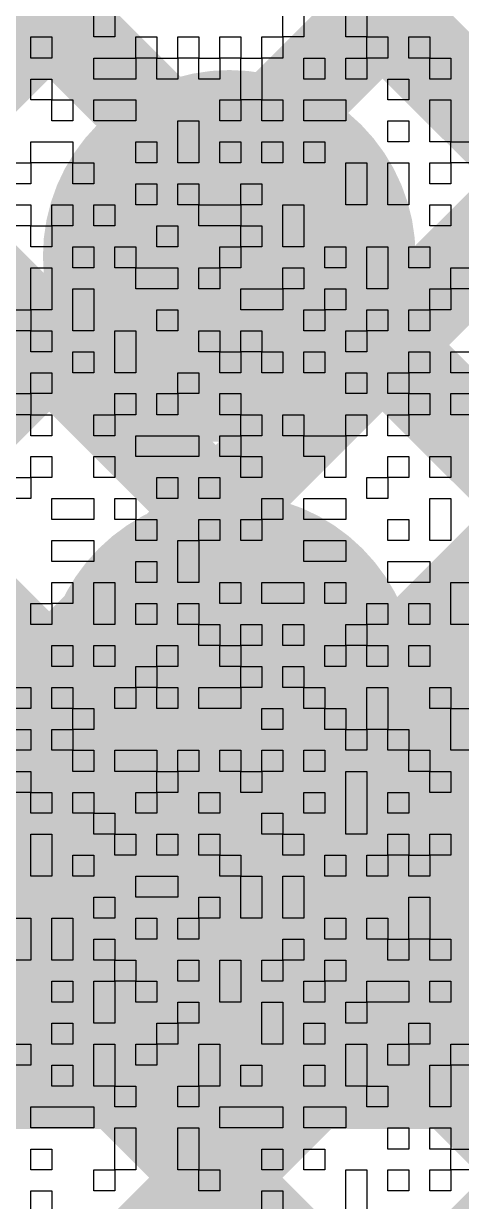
# Model space of a CAD drawing. Header units: millimetres. Extents: x 3.06 to 5.82, y 1.29 to 3.84.
# Drawn here: x 4.9334 to 4.9706, y 2.5718 to 2.6719 of the extents above; entities that cross this region are included whole.
import ezdxf

# ---------------------------------------------------------------- set-up
doc = ezdxf.new("R2010")
doc.units = ezdxf.units.MM
doc.header["$MEASUREMENT"] = 0
for name, color, linetype in [('BottomLayer', 5, 'Continuous'), ('BottomOverlay', 54, 'Continuous'), ('BottomSolder', 6, 'Continuous'), ('MultiLayer', 9, 'Continuous'), ('TopLayer', 1, 'Continuous'), ('TopSolder', 216, 'Continuous'), ('ViaHoleLayer', 16, 'Continuous')]:
    doc.layers.add(name, color=color, linetype=linetype)

msp = doc.modelspace()

# ---------------------------------------------------------------- linework, layer by layer
at = {"layer": 'BottomLayer', "const_width": 0.008}
for points in [[(4.789, 2.49797), (5.15603, 2.865)], [(4.789, 2.46969), (5.18431, 2.865)], [(4.789, 2.41312), (5.24088, 2.865)], [(4.789, 2.4414), (5.2126, 2.865)], [(4.789, 2.38484), (5.248, 2.84384)], [(4.789, 2.52626), (5.07009, 2.80734)], [(4.85423, 2.78252), (5.702, 1.93475)], [(4.83062, 2.77785), (5.59647, 2.012)], [(4.81082, 2.76936), (5.56819, 2.012)], [(4.79724, 2.75466), (5.4789, 2.073)], [(4.7896, 2.73402), (5.45062, 2.073)]]:
    msp.add_lwpolyline(points, dxfattribs=at)
at = {"layer": 'BottomLayer', "const_width": 0.01181}
for points in [[(4.94498, 2.65212, 1), (4.95679, 2.65212, 1)], [(4.94509, 2.61612, 1), (4.9569, 2.61612, 1)]]:
    msp.add_lwpolyline(points, format="xyb", close=True, dxfattribs=at)
at = {"layer": 'BottomOverlay'}
for p, q in [((4.9394, 2.67074), (4.9394, 2.67252)), ((4.94118, 2.67252), (4.94118, 2.67074)), ((4.95544, 2.67074), (4.95544, 2.67252)), ((4.95722, 2.67252), (4.95722, 2.67074)), ((4.96078, 2.67074), (4.96078, 2.67252)), ((4.96256, 2.67252), (4.96256, 2.67074)), ((4.93406, 2.66895), (4.93406, 2.67074)), ((4.93406, 2.67074), (4.93584, 2.67074)), ((4.93584, 2.67074), (4.93584, 2.66895)), ((4.94118, 2.67074), (4.9394, 2.67074)), ((4.94296, 2.66895), (4.94296, 2.67074)), ((4.94296, 2.67074), (4.94475, 2.67074)), ((4.94475, 2.67074), (4.94475, 2.66895)), ((4.94653, 2.66895), (4.94653, 2.67074)), ((4.94653, 2.67074), (4.94831, 2.67074)), ((4.94831, 2.67074), (4.94831, 2.66895)), ((4.95009, 2.66895), (4.95009, 2.67074)), ((4.95009, 2.67074), (4.95187, 2.67074)), ((4.95187, 2.67074), (4.95187, 2.66895)), ((4.95365, 2.66895), (4.95365, 2.67074)), ((4.95365, 2.67074), (4.95544, 2.67074)), ((4.95722, 2.67074), (4.95544, 2.67074)), ((4.95544, 2.67074), (4.95544, 2.66895)), ((4.96256, 2.67074), (4.96078, 2.67074)), ((4.96256, 2.66895), (4.96256, 2.67074)), ((4.96256, 2.67074), (4.96435, 2.67074)), ((4.96435, 2.67074), (4.96435, 2.66895)), ((4.96613, 2.66895), (4.96613, 2.67074)), ((4.96613, 2.67074), (4.96791, 2.67074)), ((4.96791, 2.67074), (4.96791, 2.66895)), ((4.93584, 2.66895), (4.93406, 2.66895)), ((4.9394, 2.66717), (4.9394, 2.66895)), ((4.9394, 2.66895), (4.94296, 2.66895)), ((4.94475, 2.66895), (4.94296, 2.66895)), ((4.94296, 2.66895), (4.94296, 2.66717)), ((4.94475, 2.66717), (4.94475, 2.66895)), ((4.94475, 2.66895), (4.94653, 2.66895)), ((4.94831, 2.66895), (4.94653, 2.66895)), ((4.94653, 2.66895), (4.94653, 2.66717)), ((4.94831, 2.66717), (4.94831, 2.66895)), ((4.94831, 2.66895), (4.95009, 2.66895)), ((4.95187, 2.66895), (4.95009, 2.66895)), ((4.95009, 2.66895), (4.95009, 2.66717)), ((4.95187, 2.66717), (4.95187, 2.66895)), ((4.95187, 2.66895), (4.95365, 2.66895)), ((4.95544, 2.66895), (4.95365, 2.66895)), ((4.95365, 2.66895), (4.95365, 2.66717)), ((4.95722, 2.66717), (4.95722, 2.66895)), ((4.95722, 2.66895), (4.959, 2.66895)), ((4.959, 2.66895), (4.959, 2.66717)), ((4.96078, 2.66717), (4.96078, 2.66895)), ((4.96078, 2.66895), (4.96256, 2.66895)), ((4.96435, 2.66895), (4.96256, 2.66895)), ((4.96256, 2.66895), (4.96256, 2.66717)), ((4.96791, 2.66895), (4.96613, 2.66895)), ((4.96791, 2.66717), (4.96791, 2.66895)), ((4.96791, 2.66895), (4.96969, 2.66895)), ((4.96969, 2.66895), (4.96969, 2.66717)), ((4.93406, 2.66539), (4.93406, 2.66717)), ((4.93406, 2.66717), (4.93584, 2.66717)), ((4.93584, 2.66717), (4.93584, 2.66539)), ((4.94296, 2.66717), (4.9394, 2.66717)), ((4.94653, 2.66717), (4.94475, 2.66717)), ((4.95009, 2.66717), (4.94831, 2.66717)), ((4.95187, 2.66539), (4.95187, 2.66717)), ((4.95365, 2.66717), (4.95365, 2.66539)), ((4.959, 2.66717), (4.95722, 2.66717)), ((4.96256, 2.66717), (4.96078, 2.66717)), ((4.96435, 2.66539), (4.96435, 2.66717)), ((4.96435, 2.66717), (4.96613, 2.66717)), ((4.96613, 2.66717), (4.96613, 2.66539)), ((4.96969, 2.66717), (4.96791, 2.66717)), ((4.93584, 2.66539), (4.93406, 2.66539)), ((4.93584, 2.66361), (4.93584, 2.66539)), ((4.93584, 2.66539), (4.93762, 2.66539)), ((4.93762, 2.66539), (4.93762, 2.66361)), ((4.9394, 2.66361), (4.9394, 2.66539)), ((4.9394, 2.66539), (4.94296, 2.66539)), ((4.94296, 2.66539), (4.94296, 2.66361)), ((4.95009, 2.66361), (4.95009, 2.66539)), ((4.95009, 2.66539), (4.95187, 2.66539)), ((4.95365, 2.66539), (4.95187, 2.66539)), ((4.95187, 2.66539), (4.95187, 2.66361)), ((4.95365, 2.66361), (4.95365, 2.66539)), ((4.95365, 2.66539), (4.95544, 2.66539)), ((4.95544, 2.66539), (4.95544, 2.66361)), ((4.95722, 2.66361), (4.95722, 2.66539)), ((4.95722, 2.66539), (4.96078, 2.66539)), ((4.96078, 2.66539), (4.96078, 2.66361)), ((4.96613, 2.66539), (4.96435, 2.66539)), ((4.96791, 2.66361), (4.96791, 2.66539)), ((4.96791, 2.66539), (4.96969, 2.66539)), ((4.96969, 2.66539), (4.96969, 2.66361)), ((4.93762, 2.66361), (4.93584, 2.66361)), ((4.94296, 2.66361), (4.9394, 2.66361)), ((4.94653, 2.66183), (4.94653, 2.66361)), ((4.94653, 2.66361), (4.94831, 2.66361)), ((4.94831, 2.66361), (4.94831, 2.66183)), ((4.95187, 2.66361), (4.95009, 2.66361)), ((4.95544, 2.66361), (4.95365, 2.66361)), ((4.96078, 2.66361), (4.95722, 2.66361)), ((4.96435, 2.66183), (4.96435, 2.66361)), ((4.96435, 2.66361), (4.96613, 2.66361)), ((4.96613, 2.66361), (4.96613, 2.66183)), ((4.96791, 2.66183), (4.96791, 2.66361)), ((4.96969, 2.66361), (4.96969, 2.66183)), ((4.93406, 2.66005), (4.93406, 2.66183)), ((4.93406, 2.66183), (4.93762, 2.66183)), ((4.93762, 2.66183), (4.93762, 2.66005)), ((4.94296, 2.66005), (4.94296, 2.66183)), ((4.94296, 2.66183), (4.94475, 2.66183)), ((4.94475, 2.66183), (4.94475, 2.66005)), ((4.94653, 2.66005), (4.94653, 2.66183)), ((4.94831, 2.66183), (4.94831, 2.66005)), ((4.95009, 2.66005), (4.95009, 2.66183)), ((4.95009, 2.66183), (4.95187, 2.66183)), ((4.95187, 2.66183), (4.95187, 2.66005)), ((4.95365, 2.66005), (4.95365, 2.66183)), ((4.95365, 2.66183), (4.95544, 2.66183)), ((4.95544, 2.66183), (4.95544, 2.66005)), ((4.95722, 2.66005), (4.95722, 2.66183)), ((4.95722, 2.66183), (4.959, 2.66183)), ((4.959, 2.66183), (4.959, 2.66005)), ((4.96613, 2.66183), (4.96435, 2.66183)), ((4.96969, 2.66183), (4.96791, 2.66183)), ((4.96969, 2.66005), (4.96969, 2.66183)), ((4.96969, 2.66183), (4.97147, 2.66183)), ((4.93227, 2.66005), (4.93406, 2.66005)), ((4.93762, 2.66005), (4.93406, 2.66005)), ((4.93406, 2.66005), (4.93406, 2.65826)), ((4.93762, 2.65826), (4.93762, 2.66005)), ((4.93762, 2.66005), (4.9394, 2.66005)), ((4.9394, 2.66005), (4.9394, 2.65826)), ((4.94475, 2.66005), (4.94296, 2.66005)), ((4.94831, 2.66005), (4.94653, 2.66005)), ((4.95187, 2.66005), (4.95009, 2.66005)), ((4.95544, 2.66005), (4.95365, 2.66005)), ((4.959, 2.66005), (4.95722, 2.66005)), ((4.96078, 2.65826), (4.96078, 2.66005)), ((4.96078, 2.66005), (4.96256, 2.66005)), ((4.96256, 2.66005), (4.96256, 2.65826)), ((4.96435, 2.65826), (4.96435, 2.66005)), ((4.96435, 2.66005), (4.96613, 2.66005)), ((4.96613, 2.66005), (4.96613, 2.65826)), ((4.96791, 2.65826), (4.96791, 2.66005)), ((4.96791, 2.66005), (4.96969, 2.66005)), ((4.97147, 2.66005), (4.96969, 2.66005)), ((4.96969, 2.66005), (4.96969, 2.65826)), ((4.93406, 2.65826), (4.93227, 2.65826)), ((4.9394, 2.65826), (4.93762, 2.65826)), ((4.94296, 2.65648), (4.94296, 2.65826)), ((4.94296, 2.65826), (4.94475, 2.65826)), ((4.94475, 2.65826), (4.94475, 2.65648)), ((4.94653, 2.65648), (4.94653, 2.65826)), ((4.94653, 2.65826), (4.94831, 2.65826)), ((4.94831, 2.65826), (4.94831, 2.65648)), ((4.95187, 2.65648), (4.95187, 2.65826)), ((4.95187, 2.65826), (4.95365, 2.65826)), ((4.95365, 2.65826), (4.95365, 2.65648)), ((4.96078, 2.65648), (4.96078, 2.65826)), ((4.96256, 2.65826), (4.96256, 2.65648)), ((4.96435, 2.65648), (4.96435, 2.65826)), ((4.96613, 2.65826), (4.96613, 2.65648)), ((4.96969, 2.65826), (4.96791, 2.65826)), ((4.93227, 2.65648), (4.93406, 2.65648)), ((4.93406, 2.65648), (4.93406, 2.6547)), ((4.93584, 2.6547), (4.93584, 2.65648)), ((4.93584, 2.65648), (4.93762, 2.65648)), ((4.93762, 2.65648), (4.93762, 2.6547)), ((4.9394, 2.6547), (4.9394, 2.65648)), ((4.9394, 2.65648), (4.94118, 2.65648)), ((4.94118, 2.65648), (4.94118, 2.6547)), ((4.94475, 2.65648), (4.94296, 2.65648)), ((4.94831, 2.65648), (4.94653, 2.65648)), ((4.94831, 2.6547), (4.94831, 2.65648)), ((4.94831, 2.65648), (4.95187, 2.65648)), ((4.95365, 2.65648), (4.95187, 2.65648)), ((4.95187, 2.65648), (4.95187, 2.6547)), ((4.95544, 2.6547), (4.95544, 2.65648)), ((4.95544, 2.65648), (4.95722, 2.65648)), ((4.95722, 2.65648), (4.95722, 2.6547)), ((4.96256, 2.65648), (4.96078, 2.65648)), ((4.96613, 2.65648), (4.96435, 2.65648)), ((4.96791, 2.6547), (4.96791, 2.65648)), ((4.96791, 2.65648), (4.96969, 2.65648)), ((4.96969, 2.65648), (4.96969, 2.6547)), ((4.93406, 2.6547), (4.93227, 2.6547)), ((4.93406, 2.65292), (4.93406, 2.6547)), ((4.93406, 2.6547), (4.93584, 2.6547)), ((4.93762, 2.6547), (4.93584, 2.6547)), ((4.93584, 2.6547), (4.93584, 2.65292)), ((4.94118, 2.6547), (4.9394, 2.6547)), ((4.94475, 2.65292), (4.94475, 2.6547)), ((4.94475, 2.6547), (4.94653, 2.6547)), ((4.94653, 2.6547), (4.94653, 2.65292)), ((4.95187, 2.6547), (4.94831, 2.6547)), ((4.95187, 2.65292), (4.95187, 2.6547)), ((4.95187, 2.6547), (4.95365, 2.6547)), ((4.95365, 2.6547), (4.95365, 2.65292)), ((4.95544, 2.65292), (4.95544, 2.6547)), ((4.95722, 2.6547), (4.95722, 2.65292)), ((4.96969, 2.6547), (4.96791, 2.6547)), ((4.93584, 2.65292), (4.93406, 2.65292)), ((4.93762, 2.65114), (4.93762, 2.65292)), ((4.93762, 2.65292), (4.9394, 2.65292)), ((4.9394, 2.65292), (4.9394, 2.65114)), ((4.94118, 2.65114), (4.94118, 2.65292)), ((4.94118, 2.65292), (4.94296, 2.65292)), ((4.94296, 2.65292), (4.94296, 2.65114)), ((4.94653, 2.65292), (4.94475, 2.65292)), ((4.95009, 2.65114), (4.95009, 2.65292)), ((4.95009, 2.65292), (4.95187, 2.65292)), ((4.95365, 2.65292), (4.95187, 2.65292)), ((4.95187, 2.65292), (4.95187, 2.65114)), ((4.95722, 2.65292), (4.95544, 2.65292)), ((4.959, 2.65114), (4.959, 2.65292)), ((4.959, 2.65292), (4.96078, 2.65292)), ((4.96078, 2.65292), (4.96078, 2.65114)), ((4.96256, 2.65114), (4.96256, 2.65292)), ((4.96256, 2.65292), (4.96435, 2.65292)), ((4.96435, 2.65292), (4.96435, 2.65114)), ((4.96613, 2.65114), (4.96613, 2.65292)), ((4.96613, 2.65292), (4.96791, 2.65292)), ((4.96791, 2.65292), (4.96791, 2.65114)), ((4.93406, 2.64935), (4.93406, 2.65114)), ((4.93406, 2.65114), (4.93584, 2.65114)), ((4.93584, 2.65114), (4.93584, 2.64935)), ((4.9394, 2.65114), (4.93762, 2.65114)), ((4.94296, 2.65114), (4.94118, 2.65114)), ((4.94296, 2.64935), (4.94296, 2.65114)), ((4.94296, 2.65114), (4.94653, 2.65114)), ((4.94653, 2.65114), (4.94653, 2.64935)), ((4.94831, 2.64935), (4.94831, 2.65114)), ((4.94831, 2.65114), (4.95009, 2.65114)), ((4.95187, 2.65114), (4.95009, 2.65114)), ((4.95009, 2.65114), (4.95009, 2.64935)), ((4.95544, 2.64935), (4.95544, 2.65114)), ((4.95544, 2.65114), (4.95722, 2.65114)), ((4.95722, 2.65114), (4.95722, 2.64935)), ((4.96078, 2.65114), (4.959, 2.65114)), ((4.96256, 2.64935), (4.96256, 2.65114)), ((4.96435, 2.65114), (4.96435, 2.64935)), ((4.96791, 2.65114), (4.96613, 2.65114)), ((4.96969, 2.64935), (4.96969, 2.65114)), ((4.96969, 2.65114), (4.97147, 2.65114)), ((4.93406, 2.64757), (4.93406, 2.64935)), ((4.93584, 2.64935), (4.93584, 2.64757)), ((4.93762, 2.64757), (4.93762, 2.64935)), ((4.93762, 2.64935), (4.9394, 2.64935)), ((4.9394, 2.64935), (4.9394, 2.64757)), ((4.94653, 2.64935), (4.94296, 2.64935)), ((4.95009, 2.64935), (4.94831, 2.64935)), ((4.95187, 2.64757), (4.95187, 2.64935)), ((4.95187, 2.64935), (4.95544, 2.64935)), ((4.95722, 2.64935), (4.95544, 2.64935)), ((4.95544, 2.64935), (4.95544, 2.64757)), ((4.959, 2.64757), (4.959, 2.64935)), ((4.959, 2.64935), (4.96078, 2.64935)), ((4.96078, 2.64935), (4.96078, 2.64757)), ((4.96435, 2.64935), (4.96256, 2.64935)), ((4.96791, 2.64757), (4.96791, 2.64935)), ((4.96791, 2.64935), (4.96969, 2.64935)), ((4.97147, 2.64935), (4.96969, 2.64935)), ((4.96969, 2.64935), (4.96969, 2.64757)), ((4.93227, 2.64757), (4.93406, 2.64757)), ((4.93584, 2.64757), (4.93406, 2.64757)), ((4.93406, 2.64757), (4.93406, 2.64579)), ((4.93762, 2.64579), (4.93762, 2.64757)), ((4.9394, 2.64757), (4.9394, 2.64579)), ((4.94475, 2.64579), (4.94475, 2.64757)), ((4.94475, 2.64757), (4.94653, 2.64757)), ((4.94653, 2.64757), (4.94653, 2.64579)), ((4.95544, 2.64757), (4.95187, 2.64757)), ((4.95722, 2.64579), (4.95722, 2.64757)), ((4.95722, 2.64757), (4.959, 2.64757)), ((4.96078, 2.64757), (4.959, 2.64757)), ((4.959, 2.64757), (4.959, 2.64579)), ((4.96256, 2.64579), (4.96256, 2.64757)), ((4.96256, 2.64757), (4.96435, 2.64757)), ((4.96435, 2.64757), (4.96435, 2.64579)), ((4.96613, 2.64579), (4.96613, 2.64757)), ((4.96613, 2.64757), (4.96791, 2.64757)), ((4.96969, 2.64757), (4.96791, 2.64757)), ((4.96791, 2.64757), (4.96791, 2.64579)), ((4.93406, 2.64579), (4.93227, 2.64579)), ((4.93406, 2.64401), (4.93406, 2.64579)), ((4.93406, 2.64579), (4.93584, 2.64579)), ((4.93584, 2.64579), (4.93584, 2.64401)), ((4.9394, 2.64579), (4.93762, 2.64579)), ((4.94118, 2.64401), (4.94118, 2.64579)), ((4.94118, 2.64579), (4.94296, 2.64579)), ((4.94296, 2.64579), (4.94296, 2.64401)), ((4.94653, 2.64579), (4.94475, 2.64579)), ((4.94831, 2.64401), (4.94831, 2.64579)), ((4.94831, 2.64579), (4.95009, 2.64579)), ((4.95009, 2.64579), (4.95009, 2.64401)), ((4.95187, 2.64401), (4.95187, 2.64579)), ((4.95187, 2.64579), (4.95365, 2.64579)), ((4.95365, 2.64579), (4.95365, 2.64401)), ((4.959, 2.64579), (4.95722, 2.64579)), ((4.96078, 2.64401), (4.96078, 2.64579)), ((4.96078, 2.64579), (4.96256, 2.64579)), ((4.96435, 2.64579), (4.96256, 2.64579)), ((4.96256, 2.64579), (4.96256, 2.64401)), ((4.96791, 2.64579), (4.96613, 2.64579)), ((4.93584, 2.64401), (4.93406, 2.64401)), ((4.93762, 2.64223), (4.93762, 2.64401)), ((4.93762, 2.64401), (4.9394, 2.64401)), ((4.9394, 2.64401), (4.9394, 2.64223)), ((4.94118, 2.64223), (4.94118, 2.64401)), ((4.94296, 2.64401), (4.94296, 2.64223)), ((4.95009, 2.64401), (4.94831, 2.64401)), ((4.95009, 2.64223), (4.95009, 2.64401)), ((4.95009, 2.64401), (4.95187, 2.64401)), ((4.95365, 2.64401), (4.95187, 2.64401)), ((4.95187, 2.64401), (4.95187, 2.64223)), ((4.95365, 2.64223), (4.95365, 2.64401)), ((4.95365, 2.64401), (4.95544, 2.64401)), ((4.95544, 2.64401), (4.95544, 2.64223)), ((4.95722, 2.64223), (4.95722, 2.64401)), ((4.95722, 2.64401), (4.959, 2.64401)), ((4.959, 2.64401), (4.959, 2.64223)), ((4.96256, 2.64401), (4.96078, 2.64401)), ((4.96613, 2.64223), (4.96613, 2.64401)), ((4.96613, 2.64401), (4.96791, 2.64401)), ((4.96791, 2.64401), (4.96791, 2.64223)), ((4.96969, 2.64223), (4.96969, 2.64401)), ((4.96969, 2.64401), (4.97325, 2.64401)), ((4.93406, 2.64045), (4.93406, 2.64223)), ((4.93406, 2.64223), (4.93584, 2.64223)), ((4.93584, 2.64223), (4.93584, 2.64045)), ((4.9394, 2.64223), (4.93762, 2.64223)), ((4.94296, 2.64223), (4.94118, 2.64223)), ((4.94653, 2.64045), (4.94653, 2.64223)), ((4.94653, 2.64223), (4.94831, 2.64223)), ((4.94831, 2.64223), (4.94831, 2.64045)), ((4.95187, 2.64223), (4.95009, 2.64223)), ((4.95544, 2.64223), (4.95365, 2.64223)), ((4.959, 2.64223), (4.95722, 2.64223)), ((4.96078, 2.64045), (4.96078, 2.64223)), ((4.96078, 2.64223), (4.96256, 2.64223)), ((4.96256, 2.64223), (4.96256, 2.64045)), ((4.96435, 2.64045), (4.96435, 2.64223)), ((4.96435, 2.64223), (4.96613, 2.64223)), ((4.96791, 2.64223), (4.96613, 2.64223)), ((4.96613, 2.64223), (4.96613, 2.64045)), ((4.97325, 2.64223), (4.96969, 2.64223)), ((4.93049, 2.64045), (4.93406, 2.64045)), ((4.93584, 2.64045), (4.93406, 2.64045)), ((4.93406, 2.64045), (4.93406, 2.63866)), ((4.94118, 2.63866), (4.94118, 2.64045)), ((4.94118, 2.64045), (4.94296, 2.64045)), ((4.94296, 2.64045), (4.94296, 2.63866)), ((4.94475, 2.63866), (4.94475, 2.64045)), ((4.94475, 2.64045), (4.94653, 2.64045)), ((4.94831, 2.64045), (4.94653, 2.64045)), ((4.94653, 2.64045), (4.94653, 2.63866)), ((4.95009, 2.63866), (4.95009, 2.64045)), ((4.95009, 2.64045), (4.95187, 2.64045)), ((4.95187, 2.64045), (4.95187, 2.63866)), ((4.96256, 2.64045), (4.96078, 2.64045)), ((4.96613, 2.64045), (4.96435, 2.64045)), ((4.96613, 2.63866), (4.96613, 2.64045)), ((4.96613, 2.64045), (4.96791, 2.64045)), ((4.96791, 2.64045), (4.96791, 2.63866)), ((4.96969, 2.63866), (4.96969, 2.64045)), ((4.96969, 2.64045), (4.97147, 2.64045)), ((4.93406, 2.63866), (4.93049, 2.63866)), ((4.93406, 2.63688), (4.93406, 2.63866)), ((4.93406, 2.63866), (4.93584, 2.63866)), ((4.93584, 2.63866), (4.93584, 2.63688)), ((4.9394, 2.63688), (4.9394, 2.63866)), ((4.9394, 2.63866), (4.94118, 2.63866)), ((4.94296, 2.63866), (4.94118, 2.63866)), ((4.94118, 2.63866), (4.94118, 2.63688)), ((4.94653, 2.63866), (4.94475, 2.63866)), ((4.95187, 2.63866), (4.95009, 2.63866)), ((4.95187, 2.63688), (4.95187, 2.63866)), ((4.95187, 2.63866), (4.95365, 2.63866)), ((4.95365, 2.63866), (4.95365, 2.63688)), ((4.95544, 2.63688), (4.95544, 2.63866)), ((4.95544, 2.63866), (4.95722, 2.63866)), ((4.95722, 2.63866), (4.95722, 2.63688)), ((4.96078, 2.63688), (4.96078, 2.63866)), ((4.96078, 2.63866), (4.96256, 2.63866)), ((4.96256, 2.63866), (4.96256, 2.63688)), ((4.96435, 2.63688), (4.96435, 2.63866)), ((4.96435, 2.63866), (4.96613, 2.63866)), ((4.96791, 2.63866), (4.96613, 2.63866)), ((4.96613, 2.63866), (4.96613, 2.63688)), ((4.97147, 2.63866), (4.96969, 2.63866)), ((4.93584, 2.63688), (4.93406, 2.63688)), ((4.94118, 2.63688), (4.9394, 2.63688)), ((4.94296, 2.6351), (4.94296, 2.63688)), ((4.94296, 2.63688), (4.94831, 2.63688)), ((4.94831, 2.63688), (4.94831, 2.6351)), ((4.95009, 2.6351), (4.95009, 2.63688)), ((4.95009, 2.63688), (4.95187, 2.63688)), ((4.95365, 2.63688), (4.95187, 2.63688)), ((4.95187, 2.63688), (4.95187, 2.6351)), ((4.95722, 2.63688), (4.95544, 2.63688)), ((4.95722, 2.6351), (4.95722, 2.63688)), ((4.95722, 2.63688), (4.96078, 2.63688)), ((4.96256, 2.63688), (4.96078, 2.63688)), ((4.96078, 2.63688), (4.96078, 2.6351)), ((4.96613, 2.63688), (4.96435, 2.63688)), ((4.93406, 2.63332), (4.93406, 2.6351)), ((4.93406, 2.6351), (4.93584, 2.6351)), ((4.93584, 2.6351), (4.93584, 2.63332)), ((4.9394, 2.63332), (4.9394, 2.6351)), ((4.9394, 2.6351), (4.94118, 2.6351)), ((4.94118, 2.6351), (4.94118, 2.63332)), ((4.94831, 2.6351), (4.94296, 2.6351)), ((4.95187, 2.6351), (4.95009, 2.6351)), ((4.95187, 2.63332), (4.95187, 2.6351)), ((4.95187, 2.6351), (4.95365, 2.6351)), ((4.95365, 2.6351), (4.95365, 2.63332)), ((4.959, 2.6351), (4.95722, 2.6351)), ((4.959, 2.63332), (4.959, 2.6351)), ((4.96078, 2.6351), (4.96078, 2.63332)), ((4.96435, 2.63332), (4.96435, 2.6351)), ((4.96435, 2.6351), (4.96613, 2.6351)), ((4.96613, 2.6351), (4.96613, 2.63332)), ((4.96791, 2.63332), (4.96791, 2.6351)), ((4.96791, 2.6351), (4.96969, 2.6351)), ((4.96969, 2.6351), (4.96969, 2.63332)), ((4.93227, 2.63332), (4.93406, 2.63332)), ((4.93584, 2.63332), (4.93406, 2.63332)), ((4.93406, 2.63332), (4.93406, 2.63154)), ((4.94118, 2.63332), (4.9394, 2.63332)), ((4.94475, 2.63154), (4.94475, 2.63332)), ((4.94475, 2.63332), (4.94653, 2.63332)), ((4.94653, 2.63332), (4.94653, 2.63154)), ((4.94831, 2.63154), (4.94831, 2.63332)), ((4.94831, 2.63332), (4.95009, 2.63332)), ((4.95009, 2.63332), (4.95009, 2.63154)), ((4.95365, 2.63332), (4.95187, 2.63332)), ((4.96078, 2.63332), (4.959, 2.63332)), ((4.96256, 2.63154), (4.96256, 2.63332)), ((4.96256, 2.63332), (4.96435, 2.63332)), ((4.96613, 2.63332), (4.96435, 2.63332)), ((4.96435, 2.63332), (4.96435, 2.63154)), ((4.96969, 2.63332), (4.96791, 2.63332)), ((4.93406, 2.63154), (4.93227, 2.63154)), ((4.93584, 2.62976), (4.93584, 2.63154)), ((4.93584, 2.63154), (4.9394, 2.63154)), ((4.9394, 2.63154), (4.9394, 2.62976)), ((4.94118, 2.62976), (4.94118, 2.63154)), ((4.94118, 2.63154), (4.94296, 2.63154)), ((4.94296, 2.63154), (4.94296, 2.62976)), ((4.94653, 2.63154), (4.94475, 2.63154)), ((4.95009, 2.63154), (4.94831, 2.63154)), ((4.95365, 2.62976), (4.95365, 2.63154)), ((4.95365, 2.63154), (4.95544, 2.63154)), ((4.95544, 2.63154), (4.95544, 2.62976)), ((4.95722, 2.62976), (4.95722, 2.63154)), ((4.95722, 2.63154), (4.96078, 2.63154)), ((4.96078, 2.63154), (4.96078, 2.62976)), ((4.96435, 2.63154), (4.96256, 2.63154)), ((4.96791, 2.62976), (4.96791, 2.63154)), ((4.96791, 2.63154), (4.96969, 2.63154)), ((4.96969, 2.63154), (4.96969, 2.62976)), ((4.9394, 2.62976), (4.93584, 2.62976)), ((4.94296, 2.62976), (4.94118, 2.62976)), ((4.94296, 2.62797), (4.94296, 2.62976)), ((4.94296, 2.62976), (4.94475, 2.62976)), ((4.94475, 2.62976), (4.94475, 2.62797)), ((4.94831, 2.62797), (4.94831, 2.62976)), ((4.94831, 2.62976), (4.95009, 2.62976)), ((4.95009, 2.62976), (4.95009, 2.62797)), ((4.95187, 2.62797), (4.95187, 2.62976)), ((4.95187, 2.62976), (4.95365, 2.62976)), ((4.95544, 2.62976), (4.95365, 2.62976)), ((4.95365, 2.62976), (4.95365, 2.62797)), ((4.96078, 2.62976), (4.95722, 2.62976)), ((4.96435, 2.62797), (4.96435, 2.62976)), ((4.96435, 2.62976), (4.96613, 2.62976)), ((4.96613, 2.62976), (4.96613, 2.62797)), ((4.96791, 2.62797), (4.96791, 2.62976)), ((4.96969, 2.62976), (4.96969, 2.62797)), ((4.93584, 2.62619), (4.93584, 2.62797)), ((4.93584, 2.62797), (4.9394, 2.62797)), ((4.9394, 2.62797), (4.9394, 2.62619)), ((4.94475, 2.62797), (4.94296, 2.62797)), ((4.94653, 2.62619), (4.94653, 2.62797)), ((4.94653, 2.62797), (4.94831, 2.62797)), ((4.95009, 2.62797), (4.94831, 2.62797)), ((4.94831, 2.62797), (4.94831, 2.62619)), ((4.95365, 2.62797), (4.95187, 2.62797)), ((4.95722, 2.62619), (4.95722, 2.62797)), ((4.95722, 2.62797), (4.96078, 2.62797)), ((4.96078, 2.62797), (4.96078, 2.62619)), ((4.96613, 2.62797), (4.96435, 2.62797)), ((4.96969, 2.62797), (4.96791, 2.62797)), ((4.9394, 2.62619), (4.93584, 2.62619)), ((4.94296, 2.62441), (4.94296, 2.62619)), ((4.94296, 2.62619), (4.94475, 2.62619)), ((4.94475, 2.62619), (4.94475, 2.62441)), ((4.94653, 2.62441), (4.94653, 2.62619)), ((4.94831, 2.62619), (4.94831, 2.62441)), ((4.96078, 2.62619), (4.95722, 2.62619)), ((4.96435, 2.62441), (4.96435, 2.62619)), ((4.96435, 2.62619), (4.96791, 2.62619)), ((4.96791, 2.62619), (4.96791, 2.62441)), ((4.93584, 2.62263), (4.93584, 2.62441)), ((4.93584, 2.62441), (4.93762, 2.62441)), ((4.93762, 2.62441), (4.93762, 2.62263)), ((4.9394, 2.62263), (4.9394, 2.62441)), ((4.9394, 2.62441), (4.94118, 2.62441)), ((4.94118, 2.62441), (4.94118, 2.62263)), ((4.94475, 2.62441), (4.94296, 2.62441)), ((4.94831, 2.62441), (4.94653, 2.62441)), ((4.95009, 2.62263), (4.95009, 2.62441)), ((4.95009, 2.62441), (4.95187, 2.62441)), ((4.95187, 2.62441), (4.95187, 2.62263)), ((4.95365, 2.62263), (4.95365, 2.62441)), ((4.95365, 2.62441), (4.95722, 2.62441)), ((4.95722, 2.62441), (4.95722, 2.62263)), ((4.959, 2.62263), (4.959, 2.62441)), ((4.959, 2.62441), (4.96078, 2.62441)), ((4.96078, 2.62441), (4.96078, 2.62263)), ((4.96791, 2.62441), (4.96435, 2.62441)), ((4.96969, 2.62263), (4.96969, 2.62441)), ((4.96969, 2.62441), (4.97147, 2.62441)), ((4.93406, 2.62085), (4.93406, 2.62263)), ((4.93406, 2.62263), (4.93584, 2.62263)), ((4.93762, 2.62263), (4.93584, 2.62263)), ((4.93584, 2.62263), (4.93584, 2.62085)), ((4.9394, 2.62085), (4.9394, 2.62263)), ((4.94118, 2.62263), (4.94118, 2.62085)), ((4.94296, 2.62085), (4.94296, 2.62263)), ((4.94296, 2.62263), (4.94475, 2.62263)), ((4.94475, 2.62263), (4.94475, 2.62085)), ((4.94653, 2.62085), (4.94653, 2.62263)), ((4.94653, 2.62263), (4.94831, 2.62263)), ((4.94831, 2.62263), (4.94831, 2.62085)), ((4.95187, 2.62263), (4.95009, 2.62263)), ((4.95722, 2.62263), (4.95365, 2.62263)), ((4.96078, 2.62263), (4.959, 2.62263)), ((4.96256, 2.62085), (4.96256, 2.62263)), ((4.96256, 2.62263), (4.96435, 2.62263)), ((4.96435, 2.62263), (4.96435, 2.62085)), ((4.96613, 2.62085), (4.96613, 2.62263)), ((4.96613, 2.62263), (4.96791, 2.62263)), ((4.96791, 2.62263), (4.96791, 2.62085)), ((4.96969, 2.62085), (4.96969, 2.62263)), ((4.93584, 2.62085), (4.93406, 2.62085)), ((4.94118, 2.62085), (4.9394, 2.62085)), ((4.94475, 2.62085), (4.94296, 2.62085)), ((4.94831, 2.62085), (4.94653, 2.62085)), ((4.94831, 2.61907), (4.94831, 2.62085)), ((4.94831, 2.62085), (4.95009, 2.62085)), ((4.95009, 2.62085), (4.95009, 2.61907)), ((4.95187, 2.61907), (4.95187, 2.62085)), ((4.95187, 2.62085), (4.95365, 2.62085)), ((4.95365, 2.62085), (4.95365, 2.61907)), ((4.95544, 2.61907), (4.95544, 2.62085)), ((4.95544, 2.62085), (4.95722, 2.62085)), ((4.95722, 2.62085), (4.95722, 2.61907)), ((4.96078, 2.61907), (4.96078, 2.62085)), ((4.96078, 2.62085), (4.96256, 2.62085)), ((4.96435, 2.62085), (4.96256, 2.62085)), ((4.96256, 2.62085), (4.96256, 2.61907)), ((4.96791, 2.62085), (4.96613, 2.62085)), ((4.97147, 2.62085), (4.96969, 2.62085)), ((4.93584, 2.61728), (4.93584, 2.61907)), ((4.93584, 2.61907), (4.93762, 2.61907)), ((4.93762, 2.61907), (4.93762, 2.61728)), ((4.9394, 2.61728), (4.9394, 2.61907)), ((4.9394, 2.61907), (4.94118, 2.61907)), ((4.94118, 2.61907), (4.94118, 2.61728)), ((4.94475, 2.61728), (4.94475, 2.61907)), ((4.94475, 2.61907), (4.94653, 2.61907)), ((4.94653, 2.61907), (4.94653, 2.61728)), ((4.95009, 2.61907), (4.94831, 2.61907)), ((4.95009, 2.61728), (4.95009, 2.61907)), ((4.95009, 2.61907), (4.95187, 2.61907)), ((4.95365, 2.61907), (4.95187, 2.61907)), ((4.95187, 2.61907), (4.95187, 2.61728)), ((4.95722, 2.61907), (4.95544, 2.61907)), ((4.959, 2.61728), (4.959, 2.61907)), ((4.959, 2.61907), (4.96078, 2.61907)), ((4.96256, 2.61907), (4.96078, 2.61907)), ((4.96078, 2.61907), (4.96078, 2.61728)), ((4.96256, 2.61728), (4.96256, 2.61907)), ((4.96256, 2.61907), (4.96435, 2.61907)), ((4.96435, 2.61907), (4.96435, 2.61728)), ((4.96613, 2.61728), (4.96613, 2.61907)), ((4.96613, 2.61907), (4.96791, 2.61907)), ((4.96791, 2.61907), (4.96791, 2.61728)), ((4.93762, 2.61728), (4.93584, 2.61728)), ((4.94118, 2.61728), (4.9394, 2.61728)), ((4.94296, 2.6155), (4.94296, 2.61728)), ((4.94296, 2.61728), (4.94475, 2.61728)), ((4.94653, 2.61728), (4.94475, 2.61728)), ((4.94475, 2.61728), (4.94475, 2.6155)), ((4.95187, 2.61728), (4.95009, 2.61728)), ((4.95187, 2.6155), (4.95187, 2.61728)), ((4.95187, 2.61728), (4.95365, 2.61728)), ((4.95365, 2.61728), (4.95365, 2.6155)), ((4.95544, 2.6155), (4.95544, 2.61728)), ((4.95544, 2.61728), (4.95722, 2.61728)), ((4.95722, 2.61728), (4.95722, 2.6155)), ((4.96078, 2.61728), (4.959, 2.61728)), ((4.96435, 2.61728), (4.96256, 2.61728)), ((4.96791, 2.61728), (4.96613, 2.61728)), ((4.93227, 2.6155), (4.93406, 2.6155)), ((4.93406, 2.6155), (4.93406, 2.61372)), ((4.93584, 2.61372), (4.93584, 2.6155)), ((4.93584, 2.6155), (4.93762, 2.6155)), ((4.93762, 2.6155), (4.93762, 2.61372)), ((4.94118, 2.61372), (4.94118, 2.6155)), ((4.94118, 2.6155), (4.94296, 2.6155)), ((4.94475, 2.6155), (4.94296, 2.6155)), ((4.94296, 2.6155), (4.94296, 2.61372)), ((4.94475, 2.61372), (4.94475, 2.6155)), ((4.94475, 2.6155), (4.94653, 2.6155)), ((4.94653, 2.6155), (4.94653, 2.61372)), ((4.94831, 2.61372), (4.94831, 2.6155)), ((4.94831, 2.6155), (4.95187, 2.6155)), ((4.95365, 2.6155), (4.95187, 2.6155)), ((4.95187, 2.6155), (4.95187, 2.61372)), ((4.95722, 2.6155), (4.95544, 2.6155)), ((4.95722, 2.61372), (4.95722, 2.6155)), ((4.95722, 2.6155), (4.959, 2.6155)), ((4.959, 2.6155), (4.959, 2.61372)), ((4.96256, 2.61372), (4.96256, 2.6155)), ((4.96256, 2.6155), (4.96435, 2.6155)), ((4.96435, 2.6155), (4.96435, 2.61372)), ((4.96791, 2.61372), (4.96791, 2.6155)), ((4.96791, 2.6155), (4.96969, 2.6155)), ((4.96969, 2.6155), (4.96969, 2.61372)), ((4.93406, 2.61372), (4.93227, 2.61372)), ((4.93762, 2.61372), (4.93584, 2.61372)), ((4.93762, 2.61194), (4.93762, 2.61372)), ((4.93762, 2.61372), (4.9394, 2.61372)), ((4.9394, 2.61372), (4.9394, 2.61194)), ((4.94296, 2.61372), (4.94118, 2.61372)), ((4.94653, 2.61372), (4.94475, 2.61372)), ((4.95187, 2.61372), (4.94831, 2.61372)), ((4.95365, 2.61194), (4.95365, 2.61372)), ((4.95365, 2.61372), (4.95544, 2.61372)), ((4.95544, 2.61372), (4.95544, 2.61194)), ((4.959, 2.61372), (4.95722, 2.61372)), ((4.959, 2.61194), (4.959, 2.61372)), ((4.959, 2.61372), (4.96078, 2.61372)), ((4.96078, 2.61372), (4.96078, 2.61194)), ((4.96256, 2.61194), (4.96256, 2.61372)), ((4.96435, 2.61372), (4.96435, 2.61194)), ((4.96969, 2.61372), (4.96791, 2.61372)), ((4.96969, 2.61194), (4.96969, 2.61372)), ((4.96969, 2.61372), (4.97147, 2.61372)), ((4.93227, 2.61194), (4.93406, 2.61194)), ((4.93406, 2.61194), (4.93406, 2.61016)), ((4.93584, 2.61016), (4.93584, 2.61194)), ((4.93584, 2.61194), (4.93762, 2.61194)), ((4.9394, 2.61194), (4.93762, 2.61194)), ((4.93762, 2.61194), (4.93762, 2.61016)), ((4.95544, 2.61194), (4.95365, 2.61194)), ((4.96078, 2.61194), (4.959, 2.61194)), ((4.96078, 2.61016), (4.96078, 2.61194)), ((4.96078, 2.61194), (4.96256, 2.61194)), ((4.96435, 2.61194), (4.96256, 2.61194)), ((4.96256, 2.61194), (4.96256, 2.61016)), ((4.96435, 2.61016), (4.96435, 2.61194)), ((4.96435, 2.61194), (4.96613, 2.61194)), ((4.96613, 2.61194), (4.96613, 2.61016)), ((4.96969, 2.61016), (4.96969, 2.61194)), ((4.93406, 2.61016), (4.93227, 2.61016)), ((4.93762, 2.61016), (4.93584, 2.61016)), ((4.93762, 2.60837), (4.93762, 2.61016)), ((4.93762, 2.61016), (4.9394, 2.61016)), ((4.9394, 2.61016), (4.9394, 2.60837)), ((4.94118, 2.60837), (4.94118, 2.61016)), ((4.94118, 2.61016), (4.94475, 2.61016)), ((4.94475, 2.61016), (4.94475, 2.60837)), ((4.94653, 2.60837), (4.94653, 2.61016)), ((4.94653, 2.61016), (4.94831, 2.61016)), ((4.94831, 2.61016), (4.94831, 2.60837)), ((4.95009, 2.60837), (4.95009, 2.61016)), ((4.95009, 2.61016), (4.95187, 2.61016)), ((4.95187, 2.61016), (4.95187, 2.60837)), ((4.95365, 2.60837), (4.95365, 2.61016)), ((4.95365, 2.61016), (4.95544, 2.61016)), ((4.95544, 2.61016), (4.95544, 2.60837)), ((4.95722, 2.60837), (4.95722, 2.61016)), ((4.95722, 2.61016), (4.959, 2.61016)), ((4.959, 2.61016), (4.959, 2.60837)), ((4.96256, 2.61016), (4.96078, 2.61016)), ((4.96613, 2.61016), (4.96435, 2.61016)), ((4.96613, 2.60837), (4.96613, 2.61016)), ((4.96613, 2.61016), (4.96791, 2.61016)), ((4.96791, 2.61016), (4.96791, 2.60837)), ((4.97147, 2.61016), (4.96969, 2.61016)), ((4.93227, 2.60837), (4.93406, 2.60837)), ((4.93406, 2.60837), (4.93406, 2.60659)), ((4.9394, 2.60837), (4.93762, 2.60837)), ((4.94475, 2.60837), (4.94118, 2.60837)), ((4.94475, 2.60659), (4.94475, 2.60837)), ((4.94475, 2.60837), (4.94653, 2.60837)), ((4.94831, 2.60837), (4.94653, 2.60837)), ((4.94653, 2.60837), (4.94653, 2.60659)), ((4.95187, 2.60837), (4.95009, 2.60837)), ((4.95187, 2.60659), (4.95187, 2.60837)), ((4.95187, 2.60837), (4.95365, 2.60837)), ((4.95544, 2.60837), (4.95365, 2.60837)), ((4.95365, 2.60837), (4.95365, 2.60659)), ((4.959, 2.60837), (4.95722, 2.60837)), ((4.96078, 2.60659), (4.96078, 2.60837)), ((4.96078, 2.60837), (4.96256, 2.60837)), ((4.96256, 2.60837), (4.96256, 2.60659)), ((4.96791, 2.60837), (4.96613, 2.60837)), ((4.96791, 2.60659), (4.96791, 2.60837)), ((4.96791, 2.60837), (4.96969, 2.60837)), ((4.96969, 2.60837), (4.96969, 2.60659)), ((4.93406, 2.60659), (4.93227, 2.60659)), ((4.93406, 2.60481), (4.93406, 2.60659)), ((4.93406, 2.60659), (4.93584, 2.60659)), ((4.93584, 2.60659), (4.93584, 2.60481)), ((4.93762, 2.60481), (4.93762, 2.60659)), ((4.93762, 2.60659), (4.9394, 2.60659)), ((4.9394, 2.60659), (4.9394, 2.60481)), ((4.94296, 2.60481), (4.94296, 2.60659)), ((4.94296, 2.60659), (4.94475, 2.60659)), ((4.94653, 2.60659), (4.94475, 2.60659)), ((4.94475, 2.60659), (4.94475, 2.60481)), ((4.94831, 2.60481), (4.94831, 2.60659)), ((4.94831, 2.60659), (4.95009, 2.60659)), ((4.95009, 2.60659), (4.95009, 2.60481)), ((4.95365, 2.60659), (4.95187, 2.60659)), ((4.95722, 2.60481), (4.95722, 2.60659)), ((4.95722, 2.60659), (4.959, 2.60659)), ((4.959, 2.60659), (4.959, 2.60481)), ((4.96078, 2.60481), (4.96078, 2.60659)), ((4.96256, 2.60659), (4.96256, 2.60481)), ((4.96435, 2.60481), (4.96435, 2.60659)), ((4.96435, 2.60659), (4.96613, 2.60659)), ((4.96613, 2.60659), (4.96613, 2.60481)), ((4.96969, 2.60659), (4.96791, 2.60659)), ((4.93584, 2.60481), (4.93406, 2.60481)), ((4.9394, 2.60481), (4.93762, 2.60481)), ((4.9394, 2.60303), (4.9394, 2.60481)), ((4.9394, 2.60481), (4.94118, 2.60481)), ((4.94118, 2.60481), (4.94118, 2.60303)), ((4.94475, 2.60481), (4.94296, 2.60481)), ((4.95009, 2.60481), (4.94831, 2.60481)), ((4.95365, 2.60303), (4.95365, 2.60481)), ((4.95365, 2.60481), (4.95544, 2.60481)), ((4.95544, 2.60481), (4.95544, 2.60303)), ((4.959, 2.60481), (4.95722, 2.60481)), ((4.96078, 2.60303), (4.96078, 2.60481)), ((4.96256, 2.60481), (4.96256, 2.60303)), ((4.96613, 2.60481), (4.96435, 2.60481)), ((4.93406, 2.60125), (4.93406, 2.60303)), ((4.93406, 2.60303), (4.93584, 2.60303)), ((4.93584, 2.60303), (4.93584, 2.60125)), ((4.94118, 2.60303), (4.9394, 2.60303)), ((4.94118, 2.60125), (4.94118, 2.60303)), ((4.94118, 2.60303), (4.94296, 2.60303)), ((4.94296, 2.60303), (4.94296, 2.60125)), ((4.94475, 2.60125), (4.94475, 2.60303)), ((4.94475, 2.60303), (4.94653, 2.60303)), ((4.94653, 2.60303), (4.94653, 2.60125)), ((4.94831, 2.60125), (4.94831, 2.60303)), ((4.94831, 2.60303), (4.95009, 2.60303)), ((4.95009, 2.60303), (4.95009, 2.60125)), ((4.95544, 2.60303), (4.95365, 2.60303)), ((4.95544, 2.60125), (4.95544, 2.60303)), ((4.95544, 2.60303), (4.95722, 2.60303)), ((4.95722, 2.60303), (4.95722, 2.60125)), ((4.96256, 2.60303), (4.96078, 2.60303)), ((4.96435, 2.60125), (4.96435, 2.60303)), ((4.96435, 2.60303), (4.96613, 2.60303)), ((4.96613, 2.60303), (4.96613, 2.60125)), ((4.96791, 2.60125), (4.96791, 2.60303)), ((4.96791, 2.60303), (4.96969, 2.60303)), ((4.96969, 2.60303), (4.96969, 2.60125)), ((4.93406, 2.59947), (4.93406, 2.60125)), ((4.93584, 2.60125), (4.93584, 2.59947)), ((4.93762, 2.59947), (4.93762, 2.60125)), ((4.93762, 2.60125), (4.9394, 2.60125)), ((4.9394, 2.60125), (4.9394, 2.59947)), ((4.94296, 2.60125), (4.94118, 2.60125)), ((4.94653, 2.60125), (4.94475, 2.60125)), ((4.95009, 2.60125), (4.94831, 2.60125)), ((4.95009, 2.59947), (4.95009, 2.60125)), ((4.95009, 2.60125), (4.95187, 2.60125)), ((4.95187, 2.60125), (4.95187, 2.59947)), ((4.95722, 2.60125), (4.95544, 2.60125)), ((4.959, 2.59947), (4.959, 2.60125)), ((4.959, 2.60125), (4.96078, 2.60125)), ((4.96078, 2.60125), (4.96078, 2.59947)), ((4.96256, 2.59947), (4.96256, 2.60125)), ((4.96256, 2.60125), (4.96435, 2.60125)), ((4.96613, 2.60125), (4.96435, 2.60125)), ((4.96435, 2.60125), (4.96435, 2.59947)), ((4.96613, 2.59947), (4.96613, 2.60125)), ((4.96613, 2.60125), (4.96791, 2.60125)), ((4.96969, 2.60125), (4.96791, 2.60125)), ((4.96791, 2.60125), (4.96791, 2.59947)), ((4.93584, 2.59947), (4.93406, 2.59947)), ((4.9394, 2.59947), (4.93762, 2.59947)), ((4.94296, 2.59768), (4.94296, 2.59947)), ((4.94296, 2.59947), (4.94653, 2.59947)), ((4.94653, 2.59947), (4.94653, 2.59768)), ((4.95187, 2.59947), (4.95009, 2.59947)), ((4.95187, 2.59768), (4.95187, 2.59947)), ((4.95187, 2.59947), (4.95365, 2.59947)), ((4.95365, 2.59947), (4.95365, 2.59768)), ((4.95544, 2.59768), (4.95544, 2.59947)), ((4.95544, 2.59947), (4.95722, 2.59947)), ((4.95722, 2.59947), (4.95722, 2.59768)), ((4.96078, 2.59947), (4.959, 2.59947)), ((4.96435, 2.59947), (4.96256, 2.59947)), ((4.96791, 2.59947), (4.96613, 2.59947)), ((4.9394, 2.5959), (4.9394, 2.59768)), ((4.9394, 2.59768), (4.94118, 2.59768)), ((4.94118, 2.59768), (4.94118, 2.5959)), ((4.94653, 2.59768), (4.94296, 2.59768)), ((4.94831, 2.5959), (4.94831, 2.59768)), ((4.94831, 2.59768), (4.95009, 2.59768)), ((4.95009, 2.59768), (4.95009, 2.5959)), ((4.95187, 2.5959), (4.95187, 2.59768)), ((4.95365, 2.59768), (4.95365, 2.5959)), ((4.95544, 2.5959), (4.95544, 2.59768)), ((4.95722, 2.59768), (4.95722, 2.5959)), ((4.96613, 2.5959), (4.96613, 2.59768)), ((4.96613, 2.59768), (4.96791, 2.59768)), ((4.96791, 2.59768), (4.96791, 2.5959)), ((4.93227, 2.5959), (4.93406, 2.5959)), ((4.93406, 2.5959), (4.93406, 2.59412)), ((4.93584, 2.59412), (4.93584, 2.5959)), ((4.93584, 2.5959), (4.93762, 2.5959)), ((4.93762, 2.5959), (4.93762, 2.59412)), ((4.94118, 2.5959), (4.9394, 2.5959)), ((4.94296, 2.59412), (4.94296, 2.5959)), ((4.94296, 2.5959), (4.94475, 2.5959)), ((4.94475, 2.5959), (4.94475, 2.59412)), ((4.94653, 2.59412), (4.94653, 2.5959)), ((4.94653, 2.5959), (4.94831, 2.5959)), ((4.95009, 2.5959), (4.94831, 2.5959)), ((4.94831, 2.5959), (4.94831, 2.59412)), ((4.95365, 2.5959), (4.95187, 2.5959)), ((4.95722, 2.5959), (4.95544, 2.5959)), ((4.959, 2.59412), (4.959, 2.5959)), ((4.959, 2.5959), (4.96078, 2.5959)), ((4.96078, 2.5959), (4.96078, 2.59412)), ((4.96256, 2.59412), (4.96256, 2.5959)), ((4.96256, 2.5959), (4.96435, 2.5959)), ((4.96435, 2.5959), (4.96435, 2.59412)), ((4.96613, 2.59412), (4.96613, 2.5959)), ((4.96791, 2.5959), (4.96791, 2.59412)), ((4.93406, 2.59412), (4.93406, 2.59234)), ((4.93584, 2.59234), (4.93584, 2.59412)), ((4.93762, 2.59412), (4.93762, 2.59234)), ((4.9394, 2.59234), (4.9394, 2.59412)), ((4.9394, 2.59412), (4.94118, 2.59412)), ((4.94118, 2.59412), (4.94118, 2.59234)), ((4.94475, 2.59412), (4.94296, 2.59412)), ((4.94831, 2.59412), (4.94653, 2.59412)), ((4.95544, 2.59234), (4.95544, 2.59412)), ((4.95544, 2.59412), (4.95722, 2.59412)), ((4.95722, 2.59412), (4.95722, 2.59234)), ((4.96078, 2.59412), (4.959, 2.59412)), ((4.96435, 2.59412), (4.96256, 2.59412)), ((4.96435, 2.59234), (4.96435, 2.59412)), ((4.96435, 2.59412), (4.96613, 2.59412)), ((4.96791, 2.59412), (4.96613, 2.59412)), ((4.96613, 2.59412), (4.96613, 2.59234)), ((4.96791, 2.59234), (4.96791, 2.59412)), ((4.96791, 2.59412), (4.96969, 2.59412)), ((4.96969, 2.59412), (4.96969, 2.59234)), ((4.93406, 2.59234), (4.93227, 2.59234)), ((4.93762, 2.59234), (4.93584, 2.59234)), ((4.94118, 2.59234), (4.9394, 2.59234)), ((4.94118, 2.59056), (4.94118, 2.59234)), ((4.94118, 2.59234), (4.94296, 2.59234)), ((4.94296, 2.59234), (4.94296, 2.59056)), ((4.94653, 2.59056), (4.94653, 2.59234)), ((4.94653, 2.59234), (4.94831, 2.59234)), ((4.94831, 2.59234), (4.94831, 2.59056)), ((4.95009, 2.59056), (4.95009, 2.59234)), ((4.95009, 2.59234), (4.95187, 2.59234)), ((4.95187, 2.59234), (4.95187, 2.59056)), ((4.95365, 2.59056), (4.95365, 2.59234)), ((4.95365, 2.59234), (4.95544, 2.59234)), ((4.95722, 2.59234), (4.95544, 2.59234)), ((4.95544, 2.59234), (4.95544, 2.59056)), ((4.959, 2.59056), (4.959, 2.59234)), ((4.959, 2.59234), (4.96078, 2.59234)), ((4.96078, 2.59234), (4.96078, 2.59056)), ((4.96613, 2.59234), (4.96435, 2.59234)), ((4.96969, 2.59234), (4.96791, 2.59234)), ((4.93584, 2.58878), (4.93584, 2.59056)), ((4.93584, 2.59056), (4.93762, 2.59056)), ((4.93762, 2.59056), (4.93762, 2.58878)), ((4.9394, 2.58878), (4.9394, 2.59056)), ((4.9394, 2.59056), (4.94118, 2.59056)), ((4.94296, 2.59056), (4.94118, 2.59056)), ((4.94118, 2.59056), (4.94118, 2.58878)), ((4.94296, 2.58878), (4.94296, 2.59056)), ((4.94296, 2.59056), (4.94475, 2.59056)), ((4.94475, 2.59056), (4.94475, 2.58878)), ((4.94831, 2.59056), (4.94653, 2.59056)), ((4.95009, 2.58878), (4.95009, 2.59056)), ((4.95187, 2.59056), (4.95187, 2.58878)), ((4.95544, 2.59056), (4.95365, 2.59056)), ((4.95722, 2.58878), (4.95722, 2.59056)), ((4.95722, 2.59056), (4.959, 2.59056)), ((4.96078, 2.59056), (4.959, 2.59056)), ((4.959, 2.59056), (4.959, 2.58878)), ((4.96256, 2.58878), (4.96256, 2.59056)), ((4.96256, 2.59056), (4.96613, 2.59056)), ((4.96613, 2.59056), (4.96613, 2.58878)), ((4.96791, 2.58878), (4.96791, 2.59056)), ((4.96791, 2.59056), (4.96969, 2.59056)), ((4.96969, 2.59056), (4.96969, 2.58878)), ((4.93762, 2.58878), (4.93584, 2.58878)), ((4.9394, 2.58699), (4.9394, 2.58878)), ((4.94118, 2.58878), (4.94118, 2.58699)), ((4.94475, 2.58878), (4.94296, 2.58878)), ((4.94653, 2.58699), (4.94653, 2.58878)), ((4.94653, 2.58878), (4.94831, 2.58878)), ((4.94831, 2.58878), (4.94831, 2.58699)), ((4.95187, 2.58878), (4.95009, 2.58878)), ((4.95365, 2.58699), (4.95365, 2.58878)), ((4.95365, 2.58878), (4.95544, 2.58878)), ((4.95544, 2.58878), (4.95544, 2.58699)), ((4.959, 2.58878), (4.95722, 2.58878)), ((4.96078, 2.58699), (4.96078, 2.58878)), ((4.96078, 2.58878), (4.96256, 2.58878)), ((4.96613, 2.58878), (4.96256, 2.58878)), ((4.96256, 2.58878), (4.96256, 2.58699)), ((4.96969, 2.58878), (4.96791, 2.58878)), ((4.93584, 2.58521), (4.93584, 2.58699)), ((4.93584, 2.58699), (4.93762, 2.58699)), ((4.93762, 2.58699), (4.93762, 2.58521)), ((4.94118, 2.58699), (4.9394, 2.58699)), ((4.94475, 2.58521), (4.94475, 2.58699)), ((4.94475, 2.58699), (4.94653, 2.58699)), ((4.94831, 2.58699), (4.94653, 2.58699)), ((4.94653, 2.58699), (4.94653, 2.58521)), ((4.95365, 2.58521), (4.95365, 2.58699)), ((4.95544, 2.58699), (4.95544, 2.58521)), ((4.95722, 2.58521), (4.95722, 2.58699)), ((4.95722, 2.58699), (4.959, 2.58699)), ((4.959, 2.58699), (4.959, 2.58521)), ((4.96256, 2.58699), (4.96078, 2.58699)), ((4.96613, 2.58521), (4.96613, 2.58699)), ((4.96613, 2.58699), (4.96791, 2.58699)), ((4.96791, 2.58699), (4.96791, 2.58521)), ((4.93227, 2.58521), (4.93406, 2.58521)), ((4.93406, 2.58521), (4.93406, 2.58343)), ((4.93762, 2.58521), (4.93584, 2.58521)), ((4.9394, 2.58343), (4.9394, 2.58521)), ((4.9394, 2.58521), (4.94118, 2.58521)), ((4.94118, 2.58521), (4.94118, 2.58343)), ((4.94296, 2.58343), (4.94296, 2.58521)), ((4.94296, 2.58521), (4.94475, 2.58521)), ((4.94653, 2.58521), (4.94475, 2.58521)), ((4.94475, 2.58521), (4.94475, 2.58343)), ((4.94831, 2.58343), (4.94831, 2.58521)), ((4.94831, 2.58521), (4.95009, 2.58521)), ((4.95009, 2.58521), (4.95009, 2.58343)), ((4.95544, 2.58521), (4.95365, 2.58521)), ((4.959, 2.58521), (4.95722, 2.58521)), ((4.96078, 2.58343), (4.96078, 2.58521)), ((4.96078, 2.58521), (4.96256, 2.58521)), ((4.96256, 2.58521), (4.96256, 2.58343)), ((4.96435, 2.58343), (4.96435, 2.58521)), ((4.96435, 2.58521), (4.96613, 2.58521)), ((4.96791, 2.58521), (4.96613, 2.58521)), ((4.96613, 2.58521), (4.96613, 2.58343)), ((4.96969, 2.58343), (4.96969, 2.58521)), ((4.96969, 2.58521), (4.97147, 2.58521)), ((4.93406, 2.58343), (4.93227, 2.58343)), ((4.93584, 2.58165), (4.93584, 2.58343)), ((4.93584, 2.58343), (4.93762, 2.58343)), ((4.93762, 2.58343), (4.93762, 2.58165)), ((4.9394, 2.58165), (4.9394, 2.58343)), ((4.94118, 2.58343), (4.94118, 2.58165)), ((4.94475, 2.58343), (4.94296, 2.58343)), ((4.94831, 2.58165), (4.94831, 2.58343)), ((4.95009, 2.58343), (4.95009, 2.58165)), ((4.95187, 2.58165), (4.95187, 2.58343)), ((4.95187, 2.58343), (4.95365, 2.58343)), ((4.95365, 2.58343), (4.95365, 2.58165)), ((4.95722, 2.58165), (4.95722, 2.58343)), ((4.95722, 2.58343), (4.959, 2.58343)), ((4.959, 2.58343), (4.959, 2.58165)), ((4.96078, 2.58165), (4.96078, 2.58343)), ((4.96256, 2.58343), (4.96256, 2.58165)), ((4.96613, 2.58343), (4.96435, 2.58343)), ((4.96791, 2.58165), (4.96791, 2.58343)), ((4.96791, 2.58343), (4.96969, 2.58343)), ((4.97147, 2.58343), (4.96969, 2.58343)), ((4.96969, 2.58343), (4.96969, 2.58165)), ((4.93762, 2.58165), (4.93584, 2.58165)), ((4.94118, 2.58165), (4.9394, 2.58165)), ((4.94118, 2.57987), (4.94118, 2.58165)), ((4.94118, 2.58165), (4.94296, 2.58165)), ((4.94296, 2.58165), (4.94296, 2.57987)), ((4.94653, 2.57987), (4.94653, 2.58165)), ((4.94653, 2.58165), (4.94831, 2.58165)), ((4.95009, 2.58165), (4.94831, 2.58165)), ((4.94831, 2.58165), (4.94831, 2.57987)), ((4.95365, 2.58165), (4.95187, 2.58165)), ((4.959, 2.58165), (4.95722, 2.58165)), ((4.96256, 2.58165), (4.96078, 2.58165)), ((4.96256, 2.57987), (4.96256, 2.58165)), ((4.96256, 2.58165), (4.96435, 2.58165)), ((4.96435, 2.58165), (4.96435, 2.57987)), ((4.96791, 2.57987), (4.96791, 2.58165)), ((4.96969, 2.58165), (4.96969, 2.57987)), ((4.93406, 2.57809), (4.93406, 2.57987)), ((4.93406, 2.57987), (4.9394, 2.57987)), ((4.9394, 2.57987), (4.9394, 2.57809)), ((4.94296, 2.57987), (4.94118, 2.57987)), ((4.94831, 2.57987), (4.94653, 2.57987)), ((4.95009, 2.57809), (4.95009, 2.57987)), ((4.95009, 2.57987), (4.95544, 2.57987)), ((4.95544, 2.57987), (4.95544, 2.57809)), ((4.95722, 2.57809), (4.95722, 2.57987)), ((4.95722, 2.57987), (4.96078, 2.57987)), ((4.96078, 2.57987), (4.96078, 2.57809)), ((4.96435, 2.57987), (4.96256, 2.57987)), ((4.96969, 2.57987), (4.96791, 2.57987)), ((4.9394, 2.57809), (4.93406, 2.57809)), ((4.94118, 2.5763), (4.94118, 2.57809)), ((4.94118, 2.57809), (4.94296, 2.57809)), ((4.94296, 2.57809), (4.94296, 2.5763)), ((4.94653, 2.5763), (4.94653, 2.57809)), ((4.94653, 2.57809), (4.94831, 2.57809)), ((4.94831, 2.57809), (4.94831, 2.5763)), ((4.95544, 2.57809), (4.95009, 2.57809)), ((4.96078, 2.57809), (4.95722, 2.57809)), ((4.96435, 2.5763), (4.96435, 2.57809)), ((4.96435, 2.57809), (4.96613, 2.57809)), ((4.96613, 2.57809), (4.96613, 2.5763)), ((4.96791, 2.5763), (4.96791, 2.57809)), ((4.96791, 2.57809), (4.96969, 2.57809)), ((4.96969, 2.57809), (4.96969, 2.5763)), ((4.93406, 2.57452), (4.93406, 2.5763)), ((4.93406, 2.5763), (4.93584, 2.5763)), ((4.93584, 2.5763), (4.93584, 2.57452)), ((4.94118, 2.57452), (4.94118, 2.5763)), ((4.94296, 2.5763), (4.94296, 2.57452)), ((4.94653, 2.57452), (4.94653, 2.5763)), ((4.94831, 2.5763), (4.94831, 2.57452)), ((4.95365, 2.57452), (4.95365, 2.5763)), ((4.95365, 2.5763), (4.95544, 2.5763)), ((4.95544, 2.5763), (4.95544, 2.57452)), ((4.95722, 2.57452), (4.95722, 2.5763)), ((4.95722, 2.5763), (4.959, 2.5763)), ((4.959, 2.5763), (4.959, 2.57452)), ((4.96613, 2.5763), (4.96435, 2.5763)), ((4.96969, 2.5763), (4.96791, 2.5763)), ((4.96969, 2.57452), (4.96969, 2.5763)), ((4.96969, 2.5763), (4.97147, 2.5763)), ((4.93584, 2.57452), (4.93406, 2.57452)), ((4.9394, 2.57274), (4.9394, 2.57452)), ((4.9394, 2.57452), (4.94118, 2.57452)), ((4.94296, 2.57452), (4.94118, 2.57452)), ((4.94118, 2.57452), (4.94118, 2.57274)), ((4.94831, 2.57452), (4.94653, 2.57452)), ((4.94831, 2.57274), (4.94831, 2.57452)), ((4.94831, 2.57452), (4.95009, 2.57452)), ((4.95009, 2.57452), (4.95009, 2.57274)), ((4.95544, 2.57452), (4.95365, 2.57452)), ((4.959, 2.57452), (4.95722, 2.57452)), ((4.96078, 2.57274), (4.96078, 2.57452)), ((4.96078, 2.57452), (4.96256, 2.57452)), ((4.96256, 2.57452), (4.96256, 2.57274)), ((4.96435, 2.57274), (4.96435, 2.57452)), ((4.96435, 2.57452), (4.96613, 2.57452)), ((4.96613, 2.57452), (4.96613, 2.57274)), ((4.96791, 2.57274), (4.96791, 2.57452)), ((4.96791, 2.57452), (4.96969, 2.57452)), ((4.97147, 2.57452), (4.96969, 2.57452)), ((4.96969, 2.57452), (4.96969, 2.57274)), ((4.93406, 2.57096), (4.93406, 2.57274)), ((4.93406, 2.57274), (4.93584, 2.57274)), ((4.93584, 2.57274), (4.93584, 2.57096)), ((4.94118, 2.57274), (4.9394, 2.57274)), ((4.95009, 2.57274), (4.94831, 2.57274)), ((4.95365, 2.57096), (4.95365, 2.57274)), ((4.95365, 2.57274), (4.95544, 2.57274)), ((4.95544, 2.57274), (4.95544, 2.57096)), ((4.96078, 2.57096), (4.96078, 2.57274)), ((4.96256, 2.57274), (4.96256, 2.57096)), ((4.96613, 2.57274), (4.96435, 2.57274)), ((4.96969, 2.57274), (4.96791, 2.57274))]:
    msp.add_line(p, q, dxfattribs=at)
at = {"layer": 'BottomSolder', "const_width": 0.01581}
for points in [[(4.94298, 2.65212, 1), (4.95879, 2.65212, 1)], [(4.94309, 2.61612, 1), (4.9589, 2.61612, 1)]]:
    msp.add_lwpolyline(points, format="xyb", close=True, dxfattribs=at)
at = {"layer": 'MultiLayer', "const_width": 0.01181}
for points in [[(4.94498, 2.65212, 1), (4.95679, 2.65212, 1)], [(4.94509, 2.61612, 1), (4.9569, 2.61612, 1)]]:
    msp.add_lwpolyline(points, format="xyb", close=True, dxfattribs=at)
at = {"layer": 'TopLayer'}
for points, const_width in [([(4.8522, 2.78455), (5.11775, 2.519)], 0.008), ([(4.78174, 2.519), (5.031, 2.76826)], 0.008), ([(4.81003, 2.519), (5.05929, 2.76826)], 0.008), ([(4.83831, 2.519), (5.08757, 2.76826)], 0.008), ([(4.8401, 2.76837), (5.08947, 2.519)], 0.008), ([(4.8666, 2.519), (5.11585, 2.76826)], 0.008), ([(4.89488, 2.519), (5.14414, 2.76826)], 0.008), ([(4.92316, 2.519), (5.17242, 2.76826)], 0.008), ([(4.76362, 2.76), (5.00462, 2.519)], 0.008), ([(4.7919, 2.76), (5.0329, 2.519)], 0.008), ([(4.81998, 2.76021), (5.06119, 2.519)], 0.008), ([(4.56788, 2.598), (4.989, 2.598)], 0.04)]:
    msp.add_lwpolyline(points, dxfattribs=dict(at, const_width=const_width))
for points, const_width in [([(4.94498, 2.65212, 1), (4.95679, 2.65212, 1)], 0.01181), ([(4.94509, 2.61612, 1), (4.9569, 2.61612, 1)], 0.01181), ([(4.979, 2.598, 1), (4.999, 2.598, 1)], 0.02)]:
    msp.add_lwpolyline(points, format="xyb", close=True, dxfattribs=dict(at, const_width=const_width))
at = {"layer": 'TopSolder', "const_width": 0.01581}
for points in [[(4.94298, 2.65212, 1), (4.95879, 2.65212, 1)], [(4.94309, 2.61612, 1), (4.9589, 2.61612, 1)]]:
    msp.add_lwpolyline(points, format="xyb", close=True, dxfattribs=at)
at = {"layer": 'ViaHoleLayer', "const_width": 0.00787}
for points in [[(4.94695, 2.65212, 1), (4.95482, 2.65212, 1)], [(4.94706, 2.61612, 1), (4.95493, 2.61612, 1)]]:
    msp.add_lwpolyline(points, format="xyb", close=True, dxfattribs=at)

doc.saveas('drawing.dxf')
